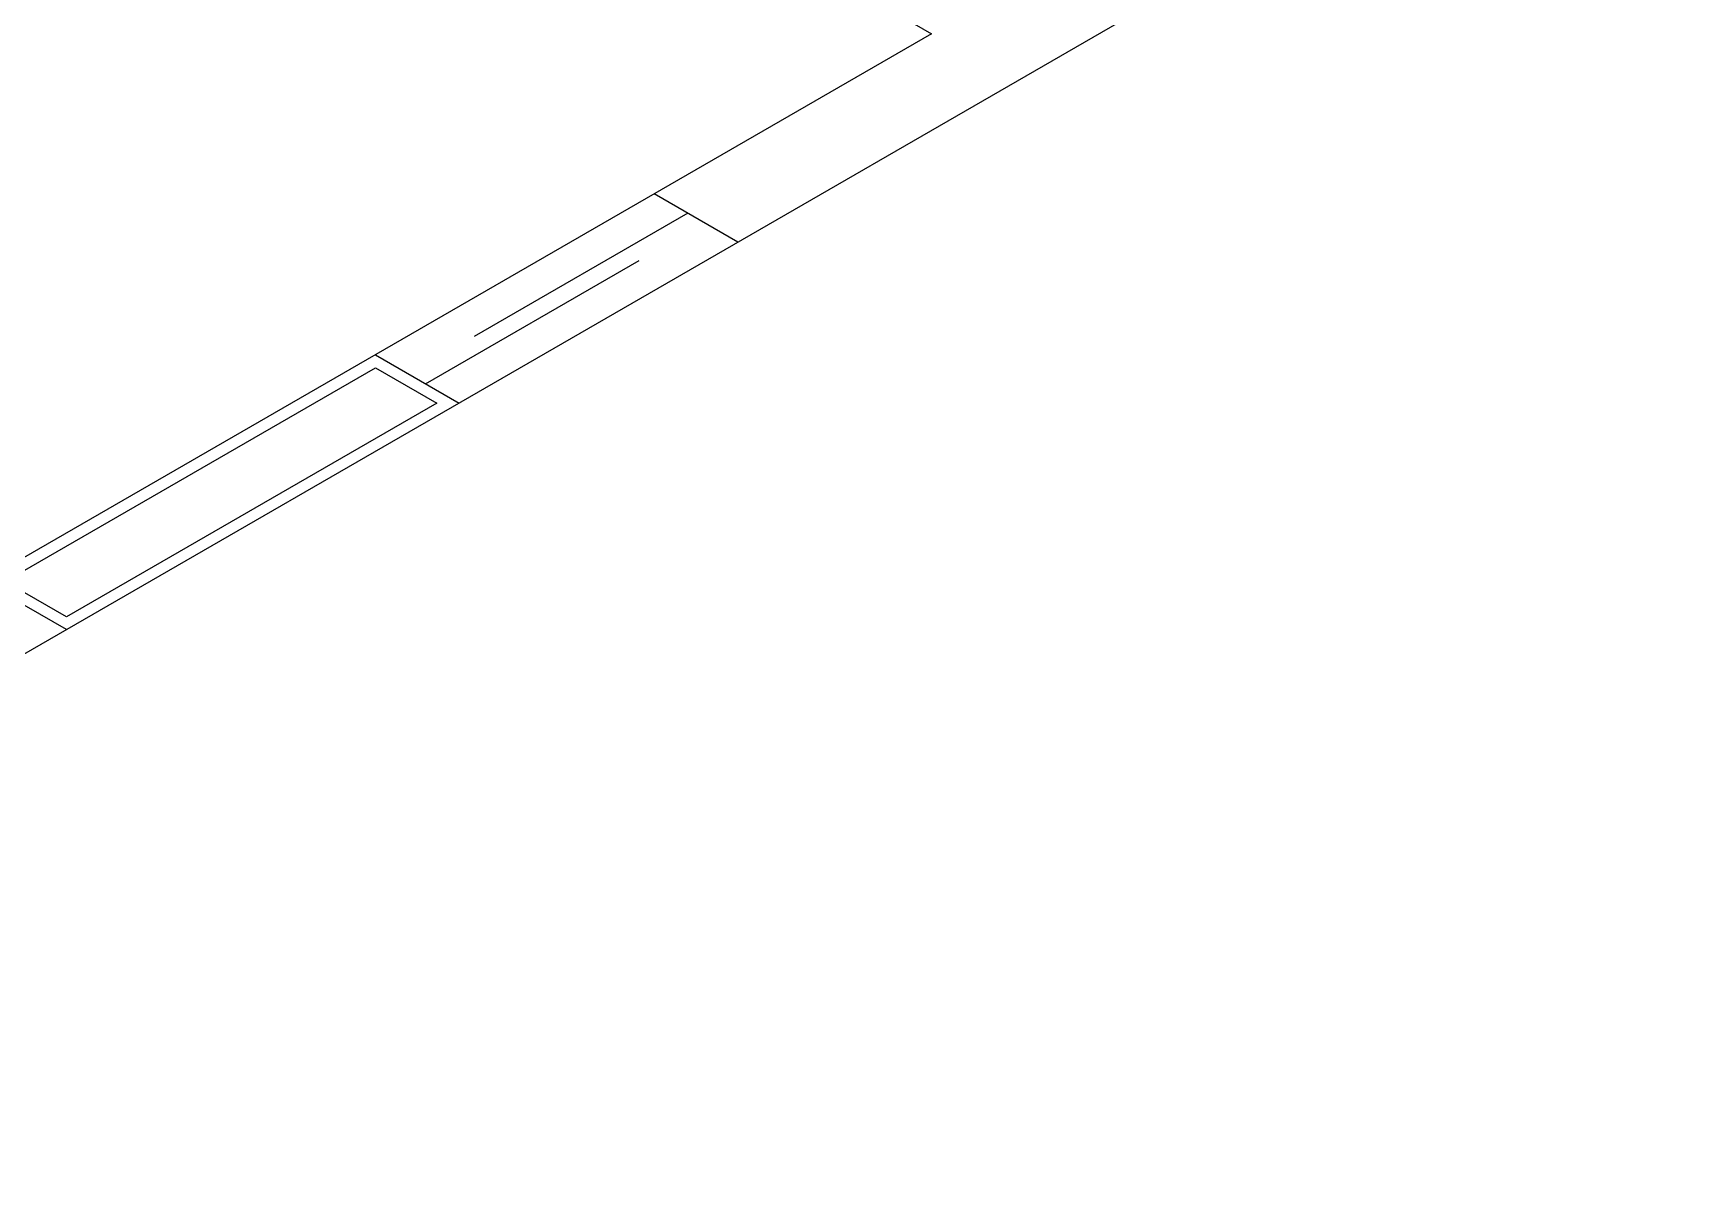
# Model space of a CAD drawing. Header units: millimetres. Extents: x 474.7 to 528.3, y 13.1 to 23.5.
# Drawn here: x 512.89 to 515.001, y 16.544 to 17.999 of the extents above; entities that cross this region are included whole.
import ezdxf

# ---------------------------------------------------------------- set-up
doc = ezdxf.new("R2010")
doc.units = ezdxf.units.MM
doc.header["$LTSCALE"] = 2.5
doc.linetypes.add('HIDDEN2', pattern=[0.1875, 0.125, -0.0625])
doc.layers.add('I-ARQ', color=8, linetype='Continuous')

msp = doc.modelspace()

# ---------------------------------------------------------------- linework, layer by layer
at = {"layer": 'I-ARQ', "extrusion": (0, 0.816497, 0.57735)}
for p, q in [((515.0007, 18.4376, 20.3085), (511.7215, 16.5443, 22.986)), ((513.9153, 18.0641, 20.8368), (514.0284, 17.9987, 20.9292)), ((514.0284, 17.9987, 20.9292), (512.1185, 16.8961, 22.4886)), ((512.8539, 17.3043, 21.9112), (513.3232, 17.5752, 21.5281)), ((513.3232, 17.5752, 21.5281), (513.401, 17.5303, 21.5916)), ((513.401, 17.5303, 21.5916), (512.9317, 17.2594, 21.9747)), ((512.9317, 17.2594, 21.9747), (512.8539, 17.3043, 21.9112))]:
    msp.add_line(p, q, dxfattribs=at)
at = {"layer": 'I-ARQ', "linetype": 'HIDDEN2', "extrusion": (0, 0.816497, 0.57735)}
for p, q in [((513.7828, 17.7345, 21.3029), (513.6768, 17.7957, 21.2163)), ((513.7192, 17.7712, 21.2509), (513.3656, 17.5671, 21.5396)), ((513.3869, 17.5548, 21.5569), (513.7404, 17.759, 21.2683)), ((513.3232, 17.5916, 21.505), (513.4293, 17.5303, 21.5916)), ((512.9317, 17.2431, 21.9978), (512.8256, 17.3043, 21.9112))]:
    msp.add_line(p, q, dxfattribs=at)

doc.saveas('drawing.dxf')
